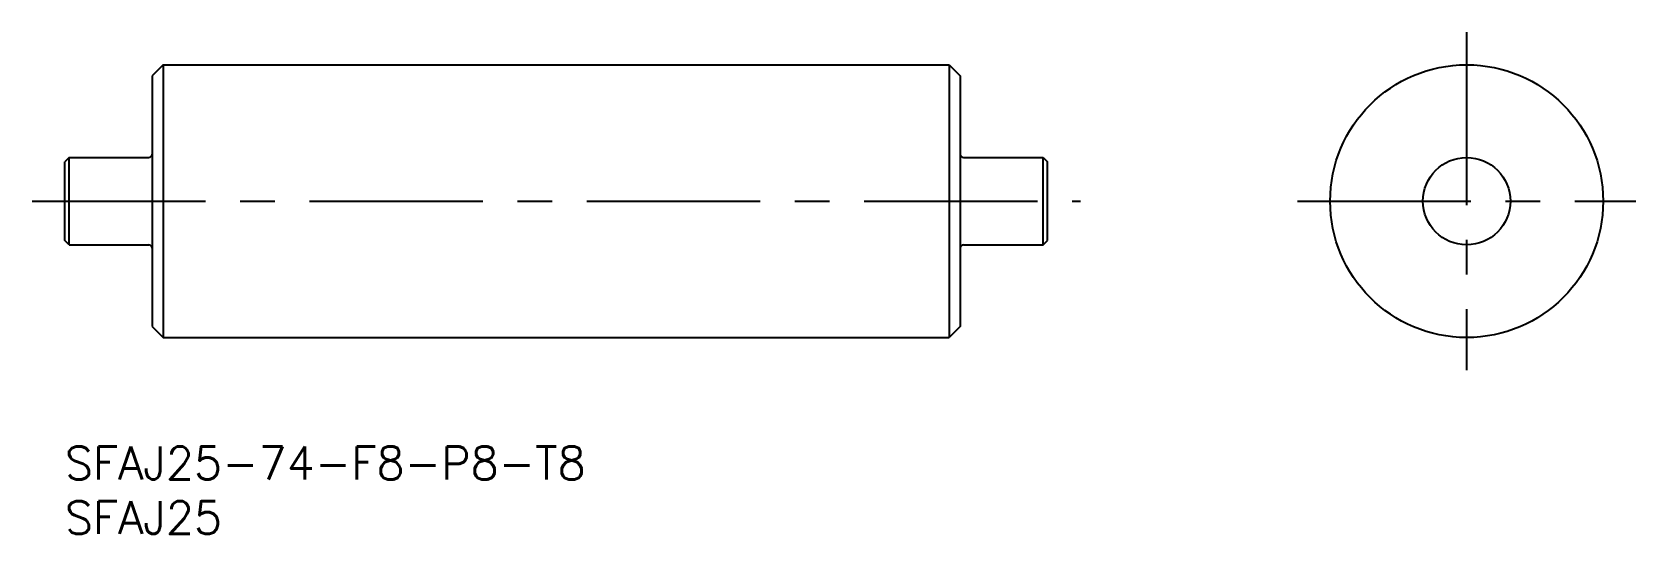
# Model space of a CAD drawing. Extents: x -3 to 144, y -8 to 38.
import ezdxf

# ---------------------------------------------------------------- set-up
doc = ezdxf.new("R2010")
doc.units = 0
doc.header["$LTSCALE"] = 0.5
doc.linetypes.add('CENTER', pattern=[50.8, 31.75, -6.35, 6.35, -6.35])
for name, color, linetype in [('MSM_CENTER', 1, 'CENTER'), ('MSM_CONTINUOUS', 7, 'CONTINUOUS'), ('MSM_PART_NUMBER', 7, 'CONTINUOUS')]:
    doc.layers.add(name, color=color, linetype=linetype)
doc.styles.get("Standard").update_dxf_attribs({"font": 'txt.shx', "height": 3, "bigfont": 'bigfont.shx'})

# ---------------------------------------------------------------- blocks, each defined once
blk = doc.blocks.new('*U4')
at = {"layer": 'MSM_PART_NUMBER'}
blk.add_text('SFAJ25-74-F8-P8-T8', height=3, dxfattribs=at).set_placement((0, -3))
blk = doc.blocks.new('*U5')
at = {"layer": 'MSM_PART_NUMBER'}
blk.add_text('SFAJ25', height=3, dxfattribs=at).set_placement((0, -8))

msp = doc.modelspace()

# ---------------------------------------------------------------- linework, layer by layer
at = {"layer": 'MSM_CENTER'}
for p, q in [((128.38, 38), (128.38, 7)), ((-3, 22.5), (93, 22.5)), ((112.88, 22.5), (143.88, 22.5))]:
    msp.add_line(p, q, dxfattribs=at)
at = {"layer": 'MSM_CONTINUOUS'}
for p, q in [((9, 35), (8, 34)), ((8, 34), (8, 11)), ((9, 35), (9, 10)), ((9, 35), (81, 35)), ((81, 35), (81, 10)), ((81, 35), (82, 34)), ((82, 34), (82, 11)), ((0.4, 26.5), (0, 26.1)), ((0.4, 26.5), (7.7, 26.5)), ((0.4, 18.5), (0.4, 26.5)), ((82.3, 26.5), (89.6, 26.5)), ((89.6, 18.5), (89.6, 26.5)), ((89.6, 26.5), (90, 26.1)), ((0, 18.9), (0, 26.1)), ((90, 18.9), (90, 26.1)), ((0.4, 18.5), (0, 18.9)), ((0.4, 18.5), (7.7, 18.5)), ((82.3, 18.5), (89.6, 18.5)), ((89.6, 18.5), (90, 18.9)), ((8, 11), (9, 10)), ((82, 11), (81, 10)), ((9, 10), (81, 10))]:
    msp.add_line(p, q, dxfattribs=at)
for radius in [12.5, 4]:
    msp.add_circle((128.38, 22.5), radius, dxfattribs=at)
for centre, start, end in [((7.7, 26.8), 270, 0), ((82.3, 26.8), 180, 270), ((7.7, 18.2), 0, 90), ((82.3, 18.2), 90, 180)]:
    msp.add_arc(centre, 0.3, start, end, dxfattribs=at)

# ---------------------------------------------------------------- block references
for name in ['*U4', '*U5']:
    msp.add_blockref(name, (0, 0), dxfattribs=at)

doc.saveas('drawing.dxf')
